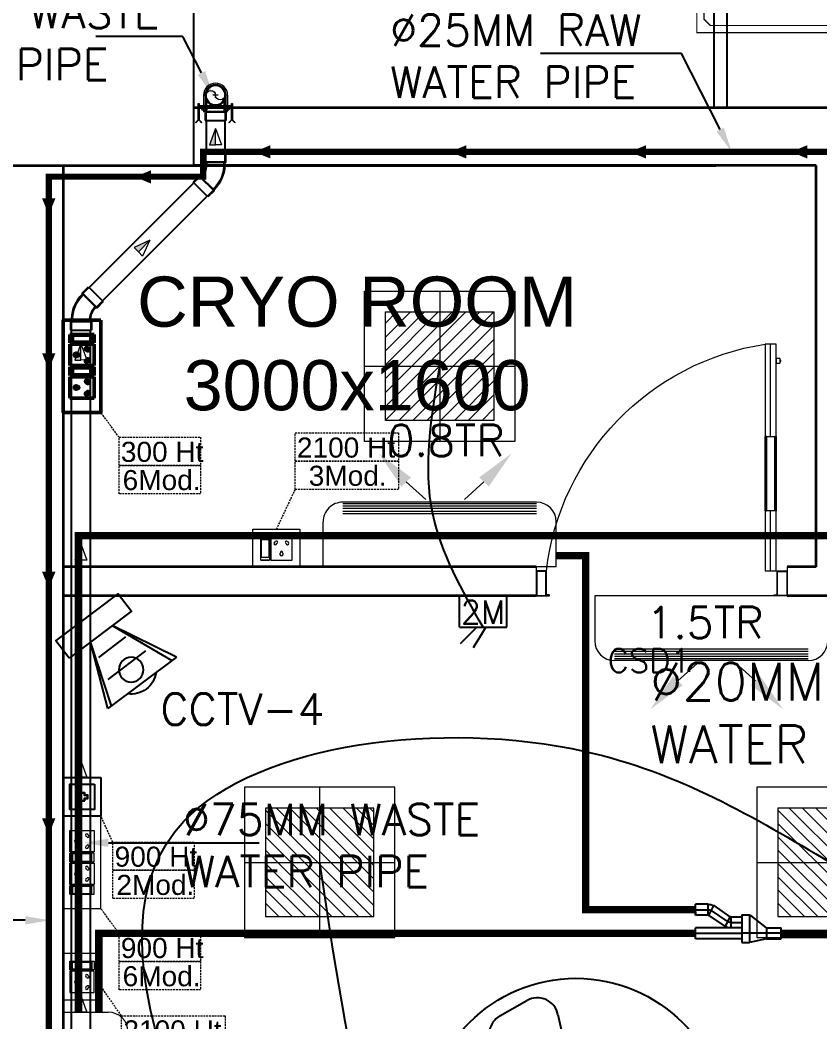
# Model space of a CAD drawing. Extents: x 3550807 to 4078732, y -628171 to -515859.
# Drawn here: x 3658962 to 3662150, y -594621 to -590626 of the extents above; entities that cross this region are included whole.
import ezdxf
from ezdxf import colors
from ezdxf.entities.mleader import LeaderData, LeaderLine
from ezdxf.math import Vec2, Vec3

# ---------------------------------------------------------------- set-up
doc = ezdxf.new("R2010")
doc.units = 0
doc.header["$LTSCALE"] = 6
doc.header["$MEASUREMENT"] = 0
for name, pattern in [('1', [0]), ('CENTER2', [1.125, 0.75, -0.125, 0.125, -0.125]), ('CONTINU', [0]), ('DASHED2', [0.375, 0.25, -0.125])]:
    doc.linetypes.add(name, pattern=pattern)
doc.layers.get('0').update_dxf_attribs({"linetype": 'CONTINUOUS'})
for name, color, linetype, lineweight in [('1200 Door', 144, 'CONTINUOUS', 5), ('1Y-JOINT', 1, 'CONTINUOUS', 25), ('ELE-2NOS OF 6-16 RAW POWER SOCKET', 1, 'CONTINUOUS', 20), ('ELE-36W EMERGENCY  LED LIGHT', 7, 'CONTINUOUS', 18), ('ELE-36W LED LIGHT', 210, 'CONTINUOUS', 18), ('ELE. 2N0S OF 6-16 UPS SOCKETS', 191, 'CONTINUOUS', 15), ('HTL-AC UNIT', 5, 'CONTINUOUS', 25), ('M-VRF- CKT', 5, 'CONTINUOUS', 30), ('MEP_HVAC_VRF_COPPER_PIPE', 6, 'CONTINUOUS', 9), ('PHE-SP', 1, 'CONTINUOUS', 0), ('PL-CLAMP', 211, 'CONTINUOUS', 13), ('PL-SOFT  WATER SUPPLY PIPE', 162, 'CONTINUOUS', 9), ('PL-WATER PIPING', 1, 'CONTINUOUS', 9), ('Single Leaf Door', 4, 'CONTINUOUS', 18), ('vrf', 6, 'CONTINUOUS', 30), ('WALL', 10, 'CONTINUOUS', 35)]:
    doc.layers.add(name, color=color, linetype=linetype, lineweight=lineweight)
for name, color, linetype in [('AC CKT-8', 110, 'CONTINUOUS'), ('COL', 5, 'CONTINUOUS'), ('DIM', 7, 'CONTINUOUS'), ('ELE 36W EMERGENCY LIGHT', 5, 'CONTINUOUS'), ('ELE 36W LED LIGHT', 6, 'CONTINUOUS'), ('ELE-1200MM CEILINGFAN', 6, 'CONTINUOUS'), ('ELE-2M UPS P.SB', 3, 'CONTINUOUS'), ('ELE.LAN POINT', 3, 'CONTINUOUS'), ('FA-FIRE TEXT', 7, 'CONTINUOUS'), ('HTL-COPPER PIPE', 6, 'CONTINUOUS'), ('HVAC_HI-WALL_1.5TR', 5, 'CONTINUOUS'), ('LV.CC CEMARA', 66, 'CONTINUOUS'), ('M HVAC HIGH WALL UNIT', 3, 'CONTINUOUS'), ('MEP_HVAC_DRAIN_PIPE', 7, 'CONTINUOUS'), ('MEP_HVAC_TEXT', 7, 'CONTINUOUS'), ('phe-text', 1, 'CONTINUOUS'), ('PL- WASTE PIPE', 6, 'CONTINUOUS'), ('PL-RA WATER SUPPLY PIPE', 100, 'CONTINUOUS'), ('PL-SOIL PIPE', 1, 'CONTINUOUS'), ('TEXT', 5, 'CONTINUOUS')]:
    doc.layers.add(name, color=color, linetype=linetype)
doc.layers.add('CFT_LOOPING', color=7, linetype='1', lineweight=0, true_color=0xd6d600)
doc.layers.add('ELE-6A AC SOCKET', color=7, linetype='CONTINUOUS', true_color=0x00ceb6)
doc.layers.add('ELE-LIGHTING WIRING', color=7, linetype='CONTINUOUS', true_color=0x63d7b6)
doc.styles.add('ARIAL', font='arial.ttf')
doc.styles.add('ROMANS', font='romans.shx')
doc.styles.get("Standard").update_dxf_attribs({"font": 'SIMPLEX'})
doc.styles.add('VERDANA', font='verdana.ttf')
doc.dimstyles.new('AC DIM', dxfattribs={"dimtxt": 200, "dimasz": 200, "dimexe": 0.18, "dimexo": 50, "dimgap": 50, "dimtad": 1, "dimdec": 0, "dimzin": 12, "dimdsep": 46, "dimtxsty": 'ROMANS', "dimcen": 0, "dimclrt": 7, "dimadec": 0, "dimazin": 0, "dimtfac": 1, "dimtdec": 0, "dimtix": 1, "dimtofl": 0, "dimtmove": 0, "dimatfit": 3, "dimfxl": 0, "dimtolj": 1, "dimtzin": 12, "dimarcsym": 0})

# ---------------------------------------------------------------- blocks, each defined once
blk = doc.blocks.new('1000x2100x100 SD')
at = {"layer": 'Single Leaf Door'}
for points in [[(44.2, 338.9), (49.1, 338.9), (49.1, 635.4), (44.2, 635.4)], [(87.8, 635.4), (82.8, 635.4), (82.8, 338.9), (87.8, 338.9)]]:
    blk.add_hatch(color=6, dxfattribs=at).paths.add_polyline_path(points)
at = {"layer": 'Single Leaf Door', "color": 8}
for p, q in [((44.2, 100), (44.2, 1004.2)), ((44.2, 1004.2), (87.8, 1004.2)), ((66, 635.4), (66, 1004.2)), ((87.8, 1004.2), (87.8, 100)), ((29.8, 946.7), (29.8, 928.8)), ((44.2, 948.7), (31.7, 948.7)), ((31.7, 926.8), (44.2, 926.8)), ((44.2, 948.7), (44.2, 926.8)), ((66, 100), (66, 338.9)), ((0, 100), (0, 0)), ((40.2, 100), (0, 100)), ((2, 98), (2, 2)), ((38.2, 98), (2, 98)), ((38.2, 3), (38.2, 98)), ((40.2, 5), (40.2, 100)), ((87.8, 100), (44.2, 100)), ((959.8, 5), (959.8, 100)), ((959.8, 100), (1000, 100)), ((961.8, 3), (961.8, 98)), ((961.8, 98), (998, 98)), ((998, 98), (998, 2)), ((1000, 100), (1000, 0)), ((0, 0), (40.2, 0)), ((2, 2), (40.2, 2)), ((50.1, 3), (38.2, 3)), ((52.1, 5), (40.2, 5)), ((40.2, 2), (50.1, 2)), ((40.2, 0), (52.1, 0)), ((50.1, 2), (50.1, 3)), ((52.1, 0), (52.1, 5)), ((947.9, 5), (959.8, 5)), ((947.9, 0), (947.9, 5)), ((959.8, 0), (947.9, 0)), ((949.9, 3), (961.8, 3)), ((949.9, 2), (949.9, 3)), ((959.8, 2), (949.9, 2)), ((998, 2), (959.8, 2)), ((1000, 0), (959.8, 0))]:
    blk.add_line(p, q, dxfattribs=at)
at = {"layer": 'Single Leaf Door', "color": 6}
for p, q in [((87.8, 635.4), (44.2, 635.4)), ((44.2, 635.4), (44.2, 338.9)), ((49.1, 338.9), (49.1, 635.4)), ((82.8, 338.9), (82.8, 635.4)), ((87.8, 338.9), (87.8, 635.4)), ((44.2, 338.9), (87.8, 338.9))]:
    blk.add_line(p, q, dxfattribs=at)
at = {"layer": 'Single Leaf Door', "color": 6, "ltscale": 100}
blk.add_line((82.8, 635.4), (82.8, 338.9), dxfattribs=at)
at = {"layer": 'Single Leaf Door', "color": 6}
for points in [[(44.2, 635.4), (44.2, 338.9), (49.1, 338.9), (49.1, 635.4), (44.2, 635.4)], [(87.8, 635.4), (87.8, 338.9), (82.8, 338.9), (82.8, 635.4), (87.8, 635.4)]]:
    blk.add_lwpolyline(points, dxfattribs=at)
at = {"layer": 'Single Leaf Door', "ltscale": 5000}
blk.add_lwpolyline([(44.2, 635.4), (44.2, 338.9), (49.1, 338.9), (49.1, 635.4), (44.2, 635.4)], dxfattribs=at)
at = {"layer": 'Single Leaf Door', "color": 8}
for centre, radius, start, end in [((-69.3, -19.8), 1036, 6.6418, 81.2791), ((29.8, 937.7), 3.72, 90, 270), ((31.7, 946.7), 1.98, 90, 180), ((31.7, 928.8), 1.98, 180, 270)]:
    blk.add_arc(centre, radius, start, end, dxfattribs=at)
blk = doc.blocks.new('A$C07FB25EA')
at = {"layer": 'ELE-1200MM CEILINGFAN', "color": 3}
for p, q in [((6.53, 13.37), (9.47, 11.64)), ((0.26, 2.64), (3.17, 12.07)), ((9.84, 7.94), (2.36, 1.21)), ((-11.8, 4.55), (-2.22, 1.44)), ((-14.84, -1.03), (-14.81, 2.38)), ((-2.41, -1.1), (-12.04, -3.29)), ((2.16, -1.54), (8.87, -8.78)), ((1.96, -12.49), (-0.13, -2.65)), ((8.31, -12.34), (5.35, -14.02))]:
    blk.add_line(p, q, dxfattribs=at)
at = {"layer": 'ELE-1200MM CEILINGFAN', "color": 5, "ltscale": 10}
blk.add_circle((0, 0), 16.45, dxfattribs=at)
at = {"layer": 'ELE-1200MM CEILINGFAN', "color": 3}
for radius in [2.65, 1.58]:
    blk.add_circle((0, 0), radius, dxfattribs=at)
for centre, start, end in [((5.36, 11.38), 59.5281, 162.5229), ((8.3, 9.66), 311.9493, 59.5281), ((-12.51, 2.36), 71.9493, 179.5281), ((-12.54, -1.05), 179.5281, 282.5229), ((7.18, -10.34), 299.5281, 42.5229), ((4.21, -12.02), 191.9493, 299.5281)]:
    blk.add_arc(centre, 2.3, start, end, dxfattribs=at)
blk = doc.blocks.new('light300x600')
at = {"layer": 'ELE-36W LED LIGHT', "lineweight": 0}
for p, q in [((918214.7, -78407.4), (918214.7, -79007.4)), ((918814.7, -78407.4), (918214.7, -78407.4)), ((918514.7, -78407.4), (918514.7, -79007.4)), ((918814.7, -79007.4), (918814.7, -78407.4)), ((918298.3, -78491.3), (918298.6, -78491)), ((918298.3, -78544.3), (918351.6, -78491)), ((918298.3, -78597.3), (918404.7, -78491)), ((918298.3, -78650.4), (918457.7, -78491)), ((918298.3, -78703.4), (918510.7, -78491)), ((918298.3, -78756.4), (918563.8, -78491)), ((918298.3, -78809.5), (918616.8, -78491)), ((918298.3, -78862.5), (918669.8, -78491)), ((918298.3, -78915.5), (918722.9, -78491)), ((918298.3, -78491), (918298.3, -78923.7)), ((918731.1, -78491), (918298.3, -78491)), ((918731.1, -78923.7), (918731.1, -78491)), ((918343.2, -78923.7), (918731.1, -78535.8)), ((918396.2, -78923.7), (918731.1, -78588.8)), ((918449.2, -78923.7), (918731.1, -78641.9)), ((918214.7, -78707.4), (918814.7, -78707.4)), ((918502.3, -78923.7), (918731.1, -78694.9)), ((918555.3, -78923.7), (918731.1, -78747.9)), ((918608.3, -78923.7), (918731.1, -78801)), ((918661.3, -78923.7), (918731.1, -78854)), ((918714.4, -78923.7), (918731.1, -78907)), ((918298.3, -78923.7), (918731.1, -78923.7)), ((918214.7, -79007.4), (918814.7, -79007.4))]:
    blk.add_line(p, q, dxfattribs=at)
blk = doc.blocks.new('ELE.EMERGENCY 40W LED LIGHT')
at = {"layer": 'ELE-36W EMERGENCY  LED LIGHT'}
h = blk.add_hatch(dxfattribs=at)
h.set_pattern_fill('ANSI31', color=5, scale=300, style=0)
h.paths.add_polyline_path([(-207.7, -207.7), (-207.7, 207.7), (207.7, 207.7), (207.7, -207.7)])
for p, q in [((0, 288), (0, -288)), ((-288, 0), (288, 0))]:
    blk.add_line(p, q, dxfattribs=at)
for points in [[(-288, -288), (-288, 288), (288, 288), (288, -288)], [(-207.7, -207.7), (-207.7, 207.7), (207.7, 207.7), (207.7, -207.7)]]:
    blk.add_lwpolyline(points, close=True, dxfattribs=at)
blk = doc.blocks.new('2M UPS SB')
at = {"layer": 'ELE-2M UPS P.SB', "color": 3}
for p, q in [((-133.8, 160), (-69.3, 265.2)), ((-88.2, 160), (-3.4, 244.9)), ((-240, 160), (-240, 0)), ((0, 160), (-240, 160)), ((0, 160), (0, 0))]:
    blk.add_line(p, q, dxfattribs=at)
blk.add_text('2M', height=120, rotation=180, dxfattribs=at).set_placement((-6, 143))
blk = doc.blocks.new('RTUH 6U')
at = {"layer": 'ELE-2NOS OF 6-16 RAW POWER SOCKET', "color": 30, "ltscale": 300}
for p, q in [((-311.5, -26.5), (-226.5, -26.5)), ((-311.5, -123.5), (-311.5, -26.5)), ((-226.5, -26.5), (-226.5, -123.5)), ((-187.1, -26.5), (-220.9, -26.5)), ((-220.9, -26.5), (-220.9, -123.5)), ((-189.9, -37), (-218, -37)), ((-218, -37), (-218, -113)), ((-189.9, -113), (-189.9, -37)), ((-187.1, -123.5), (-187.1, -26.5)), ((-187.1, -123.5), (-187.1, -26.5)), ((-181.4, -123.5), (-181.4, -26.5)), ((-181.4, -26.5), (-96.4, -26.5)), ((-96.4, -26.5), (-96.4, -123.5)), ((-57, -26.5), (-90.8, -26.5)), ((-90.8, -26.5), (-90.8, -123.5)), ((-59.8, -37), (-88, -37)), ((-88, -37), (-88, -113)), ((-59.8, -113), (-59.8, -37)), ((-57, -123.5), (-57, -26.5)), ((-57, -123.5), (-57, -26.5)), ((-189.9, -40.4), (-218, -40.4)), ((-59.8, -40.4), (-88, -40.4)), ((-218, -113), (-189.9, -113)), ((-88, -113), (-59.8, -113)), ((-226.5, -123.5), (-311.5, -123.5)), ((-187.1, -123.5), (-220.9, -123.5)), ((-220.9, -123.5), (-187.1, -123.5)), ((-96.4, -123.5), (-181.4, -123.5)), ((-57, -123.5), (-90.8, -123.5)), ((-90.8, -123.5), (-57, -123.5))]:
    blk.add_line(p, q, dxfattribs=at)
blk.add_lwpolyline([(0, 0), (-368.5, 0), (-368.5, -150), (0, -150)], close=True, dxfattribs=at)
for centre, radius, start, end in [((-293.2, -56.1), 5.7, 87.49, 354.7311), ((-288.7, -52.1), 4.6, 284.9049, 157.3162), ((-249.3, -52.1), 4.6, 22.6838, 255.0951), ((-244.8, -56.1), 5.7, 185.2689, 92.51), ((-163.1, -56.1), 5.7, 87.49, 354.7311), ((-158.6, -52.1), 4.6, 284.9049, 157.3162), ((-119.2, -52.1), 4.6, 22.6838, 255.0951), ((-114.7, -56.1), 5.7, 185.2689, 92.51), ((-269, -99), 6.62, 127.1584, 52.8416), ((-269, -92.3), 4.22, 341.4031, 198.5969), ((-138.9, -99), 6.62, 127.1584, 52.8416), ((-138.9, -92.3), 4.22, 341.4031, 198.5969)]:
    blk.add_arc(centre, radius, start, end, dxfattribs=at)
blk = doc.blocks.new('54Y')
at = {"layer": 'ELE. 2N0S OF 6-16 UPS SOCKETS', "color": 140, "lineweight": 50}
for p, q in [((26.5, 311.5), (26.5, 277.7)), ((26.5, 277.7), (26.5, 311.5)), ((26.5, 311.5), (123.5, 311.5)), ((26.5, 311.5), (123.5, 311.5)), ((37, 280.5), (37, 308.7)), ((37, 308.7), (113, 308.7)), ((113, 280.5), (37, 280.5)), ((109.6, 308.7), (109.6, 280.5)), ((113, 308.7), (113, 280.5)), ((123.5, 311.5), (123.5, 277.7)), ((123.5, 277.7), (26.5, 277.7)), ((123.5, 272.1), (26.5, 272.1)), ((26.5, 272.1), (26.5, 187.1)), ((123.5, 187.1), (123.5, 272.1)), ((26.5, 187.1), (123.5, 187.1)), ((26.5, 181.4), (26.5, 147.6)), ((26.5, 147.6), (26.5, 181.4)), ((26.5, 181.4), (123.5, 181.4)), ((26.5, 181.4), (123.5, 181.4)), ((37, 150.4), (37, 178.6)), ((37, 178.6), (113, 178.6)), ((109.6, 178.6), (109.6, 150.4)), ((113, 178.6), (113, 150.4)), ((123.5, 181.4), (123.5, 147.6)), ((123.5, 147.6), (26.5, 147.6)), ((26.5, 142), (26.5, 57)), ((123.5, 142), (26.5, 142)), ((113, 150.4), (37, 150.4)), ((123.5, 57), (123.5, 142)), ((26.5, 57), (123.5, 57))]:
    blk.add_line(p, q, dxfattribs=at)
blk.add_lwpolyline([(150, 368.5), (150, 0), (0, 0), (0, 368.5)], close=True, dxfattribs=at)
for centre, radius, start, end in [((93.9, 253.8), 5.7, 357.49, 264.7311), ((97.9, 249.3), 4.6, 194.9049, 67.3162), ((51, 229.6), 6.62, 37.1584, 322.8416), ((57.7, 229.6), 4.22, 251.4031, 108.5969), ((93.9, 205.3), 5.7, 95.2689, 2.51), ((97.9, 209.8), 4.6, 292.6838, 165.0951), ((93.9, 123.7), 5.7, 357.49, 264.7311), ((97.9, 119.2), 4.6, 194.9049, 67.3162), ((51, 99.5), 6.62, 37.1584, 322.8416), ((57.7, 99.5), 4.22, 251.4031, 108.5969), ((93.9, 75.2), 5.7, 95.2689, 2.51), ((97.9, 79.7), 4.6, 292.6838, 165.0951)]:
    blk.add_arc(centre, radius, start, end, dxfattribs=at)
blk = doc.blocks.new('EQ2WE')
at = {"layer": 'ELE-6A AC SOCKET', "lineweight": 0}
for p, q in [((-98.7, 169.5), (-215.4, 169.5)), ((-215.4, 169.5), (-215.4, 36.3)), ((-98.7, 36.3), (-98.7, 169.5)), ((-91, 36.3), (-91, 169.5)), ((-91, 169.5), (-44.6, 169.5)), ((-44.6, 169.5), (-91, 169.5)), ((-44.6, 169.5), (-44.6, 36.3)), ((-44.6, 169.5), (-44.6, 36.3)), ((-87.1, 50.8), (-87.1, 155)), ((-87.1, 155), (-48.5, 155)), ((-48.5, 155), (-48.5, 50.8)), ((-48.5, 55.5), (-87.1, 55.5)), ((-215.4, 36.3), (-98.7, 36.3)), ((-44.6, 36.3), (-91, 36.3)), ((-48.5, 50.8), (-87.1, 50.8))]:
    blk.add_line(p, q, dxfattribs=at)
blk.add_lwpolyline([(0, 0), (-257.3, 0), (-257.3, 205.9), (0, 205.9)], close=True, dxfattribs=at)
for centre, radius, start, end in [((-157.1, 135.8), 9.08, 307.1584, 232.8416), ((-157.1, 126.7), 5.79, 161.4031, 18.5969), ((-190.3, 76.9), 7.83, 5.2689, 272.51), ((-184.2, 71.6), 6.31, 202.6838, 75.0951), ((-130, 71.6), 6.31, 104.9049, 337.3162), ((-123.8, 76.9), 7.83, 267.49, 174.7311)]:
    blk.add_arc(centre, radius, start, end, dxfattribs=at)
blk = doc.blocks.new('CC CEMARA')
at = {"layer": 'LV.CC CEMARA', "linetype": 'ByBlock'}
for p, q in [((239.6, -66.6), (64.7, -12.2)), ((232.1, -75.7), (64.7, -12.2)), ((46.7, -104.5), (105.3, -34.9)), ((94.5, -242.4), (18.6, -67.1)), ((18.6, -67.1), (104.2, -230.6)), ((81.3, -159.1), (162.8, -62.4)), ((94.5, -242.4), (239.6, -66.6))]:
    blk.add_line(p, q, dxfattribs=at)
blk.add_lwpolyline([(110.8, 42.8), (66.4, 79.7), (-66.4, -79.7), (-22, -116.7)], close=True, dxfattribs=at)
blk.add_circle((133.5, -123.5), 32.9, dxfattribs=at)
blk.add_arc((131.6, -123.6), 66.7, 275.3702, 5.5412, dxfattribs=at)
blk = doc.blocks.new('Voice')
at = {"layer": 'ELE.LAN POINT', "color": 6}
for points in [[(0, -31.8), (127.9, -31.8), (127.9, 92), (0, 92)], [(21.9, -10), (106, -10), (106, 70.1), (21.9, 70.1)], [(77.3, 21.4), (69.7, 21.4), (69.7, 11.7), (58.1, 11.7), (58.1, 21.4), (50.6, 21.4), (50.6, 38.7), (77.3, 38.7)], [(75.9, 22.8), (68.4, 22.8), (68.4, 13), (59.5, 13), (59.5, 22.8), (52, 22.8), (52, 37.4), (75.9, 37.4)]]:
    blk.add_lwpolyline(points, close=True, dxfattribs=at)
blk = doc.blocks.new('clamp')
at = {"layer": 'PL-CLAMP'}
for p, q in [((156.2, 205.8), (161.2, 205.8)), ((163.2, 185.7), (163.2, 203.8)), ((105.4, 198.4), (168.6, 198.4)), ((105.4, 191.1), (168.6, 191.1)), ((156.2, 183.7), (161.2, 183.7)), ((170.6, 196.4), (170.6, 193.1)), ((105.4, 109.4), (168.6, 109.4)), ((105.4, 102), (168.6, 102)), ((156.2, 116.8), (161.2, 116.8)), ((156.2, 94.7), (161.2, 94.7)), ((163.2, 96.7), (163.2, 114.8)), ((170.6, 107.4), (170.6, 104))]:
    blk.add_line(p, q, dxfattribs=at)
for points in [[(138.4, 216.5, -0.414214), (139.4, 217.5), (203.1, 217.5), (214, 228.4), (215.4, 227), (203.9, 215.5), (215.3, 204), (213.9, 202.6), (203, 213.5), (139.4, 213.5, -0.414214), (138.4, 214.5), (138.4, 216.5)], [(138.4, 84.3, -0.414214), (139.4, 85.3), (203.1, 85.3), (214, 96.3), (215.4, 94.9), (203.9, 83.3), (215.3, 71.9), (213.9, 70.5), (203, 81.3), (139.4, 81.3, -0.414214), (138.4, 82.3), (138.4, 84.3)]]:
    blk.add_lwpolyline(points, format="xyb", dxfattribs=at)
for points in [[(146.2, 81.3), (146.2, 217.5)], [(156.2, 81.3), (156.2, 217.5)]]:
    blk.add_lwpolyline(points, dxfattribs=at)
for centre, radius, start, end in [((161.2, 203.8), 2, 0, 90), ((105.4, 150.2), 48.2, 90, 270), ((161.2, 185.7), 2, 270, 0), ((168.6, 196.4), 2, 0, 90), ((168.6, 193.1), 2, 270, 0), ((161.2, 114.8), 2, 0, 90), ((161.2, 96.7), 2, 270, 0), ((168.6, 107.4), 2, 0, 90), ((168.6, 104), 2, 270, 0)]:
    blk.add_arc(centre, radius, start, end, dxfattribs=at)
blk = doc.blocks.new('RISER UP 100')
at = {"color": 0, "linetype": 'Continuous'}
for p, q in [((-98.5, 60), (-148.5, 60)), ((-148.5, -60), (-148.5, 60)), ((-98.5, 60), (-93.5, 55)), ((-93.5, 55), (-24, 55)), ((-98.5, -60), (-93.5, -55)), ((-93.5, -55), (-24, -55)), ((-98.5, -60), (-148.5, -60))]:
    blk.add_line(p, q, dxfattribs=at)
at = {"color": 8, "linetype": 'Continuous', "lineweight": 0, "ltscale": 0.005}
for p, q in [((-98.5, 55), (-148.5, 55)), ((-98.5, -55), (-98.5, 55)), ((-98.5, 55), (-93.5, 50)), ((-93.5, -50), (-93.5, 50)), ((-93.5, 50), (-33.2, 50)), ((-98.5, -55), (-148.5, -55)), ((-98.5, -55), (-93.5, -50)), ((-93.5, -50), (-33.2, -50))]:
    blk.add_line(p, q, dxfattribs=at)
at = {"color": 8, "linetype": 'CENTER2', "lineweight": 0}
for p, q in [((-15, 0), (15, 0)), ((0, 15), (0, -15))]:
    blk.add_line(p, q, dxfattribs=at)
at = {"color": 0, "linetype": 'Continuous'}
blk.add_circle((0, 0), 60, dxfattribs=at)
at = {"color": 8, "linetype": 'Continuous', "lineweight": 0, "ltscale": 0.005}
blk.add_circle((0, 0), 55, dxfattribs=at)
at = {"color": 8, "linetype": 'Continuous', "lineweight": 0}
for centre, start, end in [((0, 27.5), 90, 270), ((0, -27.5), 270, 90)]:
    blk.add_arc(centre, 27.5, start, end, dxfattribs=at)
blk = doc.blocks.new('100 ELBOW')
at = {"color": 0, "linetype": 'Continuous'}
for p, q in [((72.2, 60.9), (66.6, 55.2)), ((72.2, 60.9), (123.7, 60.9)), ((123.7, 60.9), (123.7, -60.9)), ((-77.3, 0.5), (-85.9, -8)), ((-94.1, -8), (-130.6, -44.4)), ((-130.6, -44.4), (-44.4, -130.6)), ((-94.1, -8), (-85.9, -8)), ((72.2, -60.9), (66.4, -55.1)), ((-8, -94.1), (-44.4, -130.6)), ((-0.4, -78.2), (-8, -85.8)), ((-8, -94.1), (-8, -85.8)), ((72.2, -60.9), (123.7, -60.9))]:
    blk.add_line(p, q, dxfattribs=at)
at = {"color": 8, "linetype": 'Continuous', "lineweight": 0, "ltscale": 0.005}
for p, q in [((68.7, -49.1), (68.7, 49.1)), ((74.6, 55), (68.9, 49.3)), ((74.6, -55), (74.6, 55)), ((74.6, 55), (123.7, 55)), ((-91.7, -13.9), (-126.4, -48.6)), ((-91.7, -13.9), (-13.9, -91.7)), ((-91.7, -13.9), (-83.3, -13.9)), ((-83.4, -13.9), (-13.9, -83.3)), ((74.6, -55), (68.9, -49.3)), ((74.6, -55), (123.7, -55)), ((-13.9, -91.7), (-48.6, -126.4)), ((-4.5, -73.9), (-13.9, -83.3)), ((-13.9, -91.7), (-13.9, -83.3))]:
    blk.add_line(p, q, dxfattribs=at)
at = {"color": 8, "linetype": 'Continuous', "ltscale": 0.005}
blk.add_line((-72.3, -2.8), (-73.3, -3.7), dxfattribs=at)
at = {"color": 8, "linetype": 'Continuous', "lineweight": 0, "ltscale": 0.005}
for centre, radius, start, end in [((61.5, -148.1), 197.5, 87.86176, 137.18), ((60.9, -147.1), 98.2, 85.3383, 131.76601)]:
    blk.add_arc(centre, radius, start, end, dxfattribs=at)
at = {"color": 0, "linetype": 'Continuous'}
for centre, radius, start, end in [((61.6, -148.2), 203.5, 88.5977, 133.05078), ((60.9, -147.1), 92.3, 86.66432, 131.66432)]:
    blk.add_arc(centre, radius, start, end, dxfattribs=at)
blk = doc.blocks.new('A$C0B1B3CFA')
at = {"layer": 'PHE-SP'}
h = blk.add_hatch(color=7, dxfattribs=at)
h.dxf.hatch_style = 1
h.paths.add_polyline_path([(-0.0495, 0.0226), (-0.0495, 0), (0.0124, 0)])
at = {"layer": 'PHE-SP', "color": 7}
for points in [[(-0.0495, 0), (0.0124, 0), (-0.0495, 0.0226), (-0.0495, 0)], [(-0.0495, 0), (0.0124, 0), (-0.0495, -0.0226), (-0.0495, 0)]]:
    blk.add_lwpolyline(points, dxfattribs=at)
blk = doc.blocks.new('Z$W@#3BD47561')
at = {"layer": 'PHE-SP', "xscale": 49.00933755098914, "yscale": 49.00933755098914, "zscale": 49.00933755098914, "rotation": 270}
blk.add_blockref('A$C0B1B3CFA', (0, 0), dxfattribs=at)
blk = doc.blocks.new('Z$W@#4AA511D8')
at = {"layer": 'phe-text', "linetype": 'ByBlock', "lineweight": -2, "ltscale": 0.5, "xscale": 0.0244727334018079, "yscale": 0.0244727334018079, "zscale": 0.0244727334018079, "rotation": 270}
blk.add_blockref('Z$W@#3BD47561', (0.0148, 0), dxfattribs=at)
blk = doc.blocks.new('HI WALL SPLIT AC UNIT 1.5TR')
at = {"layer": 'HVAC_HI-WALL_1.5TR', "color": 7, "lineweight": 5}
for p, q in [((1295285.1, -129882.4), (1295362.7, -129951.6)), ((1295595, -129882.4), (1295517.4, -129951.6))]:
    blk.add_line(p, q, dxfattribs=at)
at = {"layer": 'HVAC_HI-WALL_1.5TR', "color": 5, "lineweight": 5}
for p, q in [((1295076, -129962.8), (1295847.5, -129962.8)), ((1294997.2, -130220.8), (1294997.2, -130041.6)), ((1295926.2, -130220.8), (1295926.2, -130041.6)), ((1294997.2, -130220.8), (1295926.2, -130220.8))]:
    blk.add_line(p, q, dxfattribs=at)
at = {"layer": 'HVAC_HI-WALL_1.5TR', "color": 8, "lineweight": 5}
for p, q in [((1295076, -129969.7), (1295847.5, -129969.7)), ((1295076, -129979), (1295847.5, -129979)), ((1295076, -129988.2), (1295847.5, -129988.2)), ((1295076, -129999.8), (1295847.5, -129999.8)), ((1295076, -130009), (1295847.5, -130009))]:
    blk.add_line(p, q, dxfattribs=at)
at = {"layer": 'HVAC_HI-WALL_1.5TR', "color": 5, "lineweight": 5}
for centre, start, end in [((1295076, -130041.6), 90, 180), ((1295847.5, -130041.6), 0, 90)]:
    blk.add_arc(centre, 78.8, start, end, dxfattribs=at)
at = {"layer": 'HVAC_HI-WALL_1.5TR', "color": 7, "lineweight": 5}
for points in [[(1295304, -129864.2), (1295266.2, -129900.6), (1295175.9, -129769)], [(1295576.1, -129864.2), (1295613.9, -129900.6), (1295704.2, -129769)]]:
    blk.add_solid(points, dxfattribs=at)
blk = doc.blocks.new('HI WALL SPLIT AC UNIT')
at = {"layer": 'M HVAC HIGH WALL UNIT', "lineweight": 5}
for p, q in [((955021.3, -147903.8), (955950.3, -147903.8)), ((955021.3, -147903.8), (955021.3, -148083)), ((955950.3, -147903.8), (955950.3, -148083)), ((955100.1, -148161.8), (955871.6, -148161.8))]:
    blk.add_line(p, q, dxfattribs=at)
at = {"layer": 'M HVAC HIGH WALL UNIT', "color": 8, "lineweight": 5}
for p, q in [((955100.1, -148115.6), (955871.6, -148115.6)), ((955100.1, -148124.8), (955871.6, -148124.8)), ((955100.1, -148136.4), (955871.6, -148136.4)), ((955100.1, -148145.6), (955871.6, -148145.6)), ((955100.1, -148154.9), (955871.6, -148154.9))]:
    blk.add_line(p, q, dxfattribs=at)
at = {"layer": 'M HVAC HIGH WALL UNIT', "color": 7, "lineweight": 5}
for p, q in [((955309.2, -148242.2), (955386.8, -148173)), ((955619.1, -148242.2), (955541.5, -148173))]:
    blk.add_line(p, q, dxfattribs=at)
at = {"layer": 'M HVAC HIGH WALL UNIT', "lineweight": 5}
for centre, start, end in [((955100.1, -148083), 180, 270), ((955871.6, -148083), 270, 0)]:
    blk.add_arc(centre, 78.8, start, end, dxfattribs=at)
at = {"layer": 'M HVAC HIGH WALL UNIT', "color": 7, "lineweight": 5}
for points in [[(955328.1, -148260.4), (955290.3, -148224), (955199.9, -148355.6)], [(955600.2, -148260.4), (955638, -148224), (955728.3, -148355.6)]]:
    blk.add_solid(points, dxfattribs=at)
blk = doc.blocks.new('Y-JOINT')
at = {"layer": '1Y-JOINT', "extrusion": (7.0061e-12, -6.61628e-05, 1)}
for p, q in [((416463.1, -2646.1, 0), (416247.1, -2646.1, 0)), ((416247.1, -2646.1, 0), (416247.1, -2696.7, 0)), ((416463.1, -2757.4, 0), (416463.1, -2628.5, 0)), ((416463.1, -2628.5, 0), (416499.1, -2628.5, 0)), ((416499.1, -2757.4, 0), (416499.1, -2628.5, 0)), ((416579.1, -2646.1, 0), (416499.1, -2628.5, 0)), ((416247.1, -2671.4, 0), (416463.1, -2671.4, 0)), ((416463.1, -2696.7, 0), (416247.1, -2696.7, 0)), ((416310.3, -2755.2, 0), (416385.8, -2702.8, 0)), ((416408, -2748.2, 0), (416385.8, -2702.8, 0)), ((416411.9, -2747.3, 0), (416411.9, -2696.7, 0)), ((416463.1, -2696.7, 0), (416411.9, -2696.7, 0)), ((416579.1, -2696.7, 0), (416506, -2754.1, 0)), ((416306.4, -2756.1, 0), (416247.1, -2756.1, 0)), ((416247.1, -2771.6, 0), (416247.1, -2756.1, 0)), ((416247.1, -2756.1, 0), (416247.1, -2806.7, 0)), ((416306.4, -2756.1, 0), (416306.4, -2806.7, 0)), ((416310.3, -2755.2, 0), (416332.5, -2800.7, 0)), ((416321.4, -2777.9, 0), (416398.7, -2724.6, 0)), ((416332.5, -2800.7, 0), (416408, -2748.2, 0)), ((416411.9, -2722, 0), (416463.1, -2722, 0)), ((416463.1, -2747.3, 0), (416411.9, -2747.3, 0)), ((416247.1, -2781.4, 0), (416306.4, -2781.4, 0)), ((416463.1, -2757.4, 0), (416499.1, -2757.4, 0)), ((416306.4, -2806.7, 0), (416247.1, -2806.7, 0))]:
    blk.add_line(p, q, dxfattribs=at)
at = {"layer": '1Y-JOINT', "extrusion": (6.9964e-12, -6.61628e-05, 1)}
for p, q in [((416579.1, -2646.1, 0), (416647.1, -2646.1, 0)), ((416647.1, -2646.1, 0), (416647.1, -2696.7, 0)), ((416647.1, -2671.4, 0), (416463.1, -2671.4, 0)), ((416579.1, -2696.7, 0), (416647.1, -2696.7, 0))]:
    blk.add_line(p, q, dxfattribs=at)
at = {"layer": '1Y-JOINT'}
blk.add_line((416579.1, -2696.7, 0), (416579.1, -2646.1, 0), dxfattribs=at)
at = {"layer": '1Y-JOINT', "extrusion": (7.0061e-12, -6.61628e-05, 1)}
for centre, radius, start, end in [((416411.9, -2756.2, 0.2), 59.5, 90, 116.0671), ((416306.4, -2747.3, 0.2), 8.85, 270, 296.0671), ((416411.9, -2756.2, 0.2), 34.2, 90, 116.0671), ((416411.9, -2756.2, 0.2), 8.85, 90, 116.0671), ((416499.1, -2748.6, 0.2), 8.85, 270, 321.3789), ((416306.4, -2747.3, 0.2), 34.2, 270, 296.0671), ((416306.4, -2747.3, 0.2), 59.5, 270, 296.0671)]:
    blk.add_arc(centre, radius, start, end, dxfattribs=at)
blk = doc.blocks.new('A$C4D743431')
at = {"layer": 'AC CKT-8', "xscale": 0.933787291884793, "yscale": 0.933787291884793, "zscale": 0.933787291884793, "rotation": 359.9999939263457}
blk.add_blockref('Y-JOINT', (-389059.7, 2494.6, 0), dxfattribs=at)
blk = doc.blocks.new('G$C4406566D')
at = {"layer": 'M-VRF- CKT', "xscale": 0.8031807735897878, "yscale": 0.8031807735897878, "zscale": 0.8031807735897878, "rotation": 180}
blk.add_blockref('A$C4D743431', (-224.2, -88.8, 0), dxfattribs=at)
blk.add_blockref('A$C4D743431', (-224.2, -88.8, 0), dxfattribs=at)
blk = doc.blocks.new('G$C186CAD5F')
at = {"layer": 'vrf', "color": 3, "xscale": 8.96419313933734, "yscale": 8.96419313933734, "zscale": 8.96419313933734, "rotation": 270.0000005682937}
blk.add_blockref('G$C4406566D', (796, -2010, 0), dxfattribs=at)
blk = doc.blocks.new('ODU')
at = {"layer": 'HTL-AC UNIT'}
for p, q in [((3484013.2, -610684.5, 0), (3483479.8, -610684.5, 0)), ((3484013.2, -610694.2, 0), (3483479.8, -610694.2, 0)), ((3483791.5, -610668.6, 0), (3483791.5, -610718.6, 0)), ((3484013.2, -610703.9, 0), (3483479.8, -610703.9, 0))]:
    blk.add_line(p, q, dxfattribs=at)
at = {"layer": 'HTL-AC UNIT', "const_width": 10, "elevation": 0}
blk.add_lwpolyline([(3483475.1, -610718.6), (3483475.1, -610718.6, -0.414214), (3483525.1, -610668.6), (3483967.9, -610668.6, -0.414214), (3484017.9, -610718.6), (3484017.9, -610718.6)], format="xyb", dxfattribs=at)
at = {"layer": 'HTL-AC UNIT', "elevation": 0}
for points in [[(3483383, -611364.6), (3483383, -610691.3), (3483433, -610691.3), (3483433, -611364.6), (3483383, -611364.6)], [(3484148.8, -611364.6), (3484148.8, -610691.3), (3484198.8, -610691.3), (3484198.8, -611364.6), (3484148.8, -611364.6)]]:
    blk.add_lwpolyline(points, dxfattribs=at)
at = {"layer": 'HTL-AC UNIT', "const_width": 5, "elevation": 0}
for points in [[(3483313.8, -610718.6), (3484268.8, -610718.6), (3484268.8, -611064.6), (3483313.8, -611064.6)], [(3483367.8, -610747.7), (3484214.8, -610747.7), (3484239.8, -610772.7), (3484239.8, -611010.6), (3484214.8, -611035.6), (3483367.8, -611035.6), (3483342.8, -611010.6), (3483342.8, -610772.7)]]:
    blk.add_lwpolyline(points, close=True, dxfattribs=at)
at = {"layer": 'HTL-AC UNIT', "elevation": 0}
blk.add_lwpolyline([(3483263.8, -610769.2), (3483313.8, -610769.2), (3483313.8, -610779.2), (3483263.8, -610779.2)], close=True, dxfattribs=at)
at = {"layer": 'HTL-AC UNIT'}
for centre, radius, start, end in [((3483666.2, -610864.4, 0), 196, 87.3624, 131.9453), ((3483789.1, -610736.6, 0), 96.6, 135.2739, 169.2801), ((3483793.9, -610736.6, 0), 96.6, 10.7199, 44.7261), ((3483907.8, -610718.6, 0), 50, 0, 90)]:
    blk.add_arc(centre, radius, start, end, dxfattribs=at)
for points in [[(3483551, -610465.7, 0), (3483551, -610635.2, 0)], [(3483634.7, -610465.7, 0), (3483634.7, -610635.2, 0)], [(3483716.2, -610465.7, 0), (3483716.2, -610635.2, 0)], [(3483791.5, -610465.7, 0), (3483791.5, -610635.2, 0)], [(3483866.7, -610465.7, 0), (3483866.7, -610635.2, 0)], [(3483942, -610465.7, 0), (3483942, -610635.2, 0)]]:
    blk.add_leader(points, dimstyle='AC DIM', override={"dimasz": 75, "dimtad": 0}, dxfattribs=at)

msp = doc.modelspace()

# ---------------------------------------------------------------- linework, layer by layer
at = {"layer": 'CFT_LOOPING', "color": 7, "linetype": 'DASHED2', "ltscale": 5}
for p, q in [((3659356.4, -592289.6), (3659284.5, -592190.6)), ((3660058, -592497.5), (3659983.3, -592656.3)), ((3659331.5, -593904.1), (3659284.5, -593800.8)), ((3659356.4, -594268.3), (3659284.5, -594169.3)), ((3659366.4, -594596.9), (3659284.5, -594479.5))]:
    msp.add_line(p, q, dxfattribs=at)
for points in [[(3660058, -592272.5), (3660470.6, -592272.5), (3660470.6, -592385), (3660058, -592385)], [(3659356.4, -592289.6), (3659681.2, -592289.6), (3659681.2, -592402.1), (3659356.4, -592402.1)], [(3659356.4, -592402.1), (3659681.2, -592402.1), (3659681.2, -592514.6), (3659356.4, -592514.6)], [(3660058, -592385), (3660470.6, -592385), (3660470.6, -592497.5), (3660058, -592497.5)], [(3659331.5, -593904.1), (3659656.3, -593904.1), (3659656.3, -594016.6), (3659331.5, -594016.6)], [(3659331.5, -594016.6), (3659656.3, -594016.6), (3659656.3, -594129.1), (3659331.5, -594129.1)], [(3659356.4, -594268.3), (3659681.2, -594268.3), (3659681.2, -594380.8), (3659356.4, -594380.8)], [(3659356.4, -594380.8), (3659681.2, -594380.8), (3659681.2, -594493.3), (3659356.4, -594493.3)], [(3659366.4, -594596.9), (3659779, -594596.9), (3659779, -594709.4), (3659366.4, -594709.4)]]:
    msp.add_lwpolyline(points, close=True, dxfattribs=at)
at = {"layer": 'COL', "color": 8}
msp.add_lwpolyline([(3658904.5, -591206.3), (3659654.5, -591206.3), (3659654.5, -590456.3), (3658904.5, -590456.3)], close=True, dxfattribs=at)
at = {"layer": 'ELE-LIGHTING WIRING', "color": 254, "linetype": 'ByBlock', "true_color": 0xdebad0}
msp.add_spline([(3660807.9, -593047.3), (3660607.2, -592594.9), (3660634.5, -592006.3)], degree=3, dxfattribs=at)
at = {"layer": 'ELE-LIGHTING WIRING', "linetype": 'ByBlock'}
for points in [[(3660156.2, -596109.5, 0), (3659615.4, -593820.9), (3661214.4, -593542.3), (3662190.5, -593985, 0)], [(3663126.3, -597467.2), (3660765.9, -596046.7), (3660156.2, -593985, 0)]]:
    msp.add_spline(points, degree=3, dxfattribs=at)
at = {"layer": 'MEP_HVAC_DRAIN_PIPE', "linetype": 'ByBlock', "const_width": 30}
msp.add_lwpolyline([(3659195.2, -594582.3), (3659195.2, -592682), (3662282.4, -592682)], dxfattribs=at)
at = {"layer": 'MEP_HVAC_VRF_COPPER_PIPE', "color": 6, "linetype": 'ByBlock', "const_width": 30, "elevation": 0}
for points in [[(3661653.6, -594173.7), (3661216.2, -594173.7), (3661216.2, -592761.9), (3661099, -592761.9)], [(3661653.6, -594267.8), (3659276.2, -594267.8), (3659276.2, -594582.3)], [(3666238.5, -594696.2), (3666238.5, -594267.8), (3661995.6, -594267.8)]]:
    msp.add_lwpolyline(points, dxfattribs=at)
at = {"layer": 'PL- WASTE PIPE', "linetype": 'ByBlock', "ltscale": 5}
for p, q in [((3659703.7, -591026.6), (3659703.7, -591157.8)), ((3659778.7, -591026.6), (3659778.7, -591157.8)), ((3659237.8, -591692.5), (3659655.1, -591275.3)), ((3659290.9, -591745.6), (3659708.1, -591328.3)), ((3659167.2, -596492.6), (3659167.2, -591863.1)), ((3659242.2, -596492.6), (3659242.2, -591863.1))]:
    msp.add_line(p, q, dxfattribs=at)
at = {"layer": 'PL-SOFT  WATER SUPPLY PIPE', "color": 3, "const_width": 25}
msp.add_lwpolyline([(3662199.8, -591151.4), (3659691.6, -591151.4), (3659691.6, -591250.3), (3659076.4, -591250.3), (3659076.4, -597151.6), (3659699.1, -597151.6), (3659699.1, -597221.2), (3660483.5, -597221.2)], dxfattribs=at)
at = {"layer": 'PL-WATER PIPING', "color": 61, "true_color": 0xd8e58c}
for points in [[(3659960.1, -591151.4, 53.3, 0, 0), (3659895.3, -591151.4, 0, 0, 0)], [(3660740.9, -591151.4, 53.3, 0, 0), (3660676.1, -591151.4, 0, 0, 0)], [(3661457, -591151.4, 53.3, 0, 0), (3661392.2, -591151.4, 0, 0, 0)], [(3662099.8, -591151.4, 53.3, 0, 0), (3662035, -591151.4, 0, 0, 0)], [(3659484.3, -591251.2, 53.3, 0, 0), (3659419.5, -591251.2, 0, 0, 0)], [(3659076.4, -591337, 53.3, 0, 0), (3659076.4, -591401.8, 0, 0, 0)], [(3659076.4, -591954.6, 53.3, 0, 0), (3659076.4, -592019.4, 0, 0, 0)], [(3659076.4, -592826, 53.3, 0, 0), (3659076.4, -592890.8, 0, 0, 0)], [(3659076.4, -593809.2, 53.3, 0, 0), (3659076.4, -593874, 0, 0, 0)]]:
    msp.add_lwpolyline(points, format="xyseb", dxfattribs=at)
at = {"layer": 'WALL', "color": 8, "linetype": 'ByBlock'}
for p, q in [((3664829.5, -590976.3), (3659654.5, -590976.3)), ((3659134.5, -591206.3), (3659134.5, -597171.3)), ((3659134.5, -591206.3), (3659134.5, -597171.3)), ((3662134.5, -591206.3), (3659654.5, -591206.3)), ((3662134.5, -592806.3), (3662134.5, -591206.3)), ((3661019.5, -592806.3), (3659134.5, -592806.3)), ((3662134.5, -592806.3), (3662019.5, -592806.3)), ((3661019.5, -592922.3), (3659134.5, -592922.3)), ((3664299.5, -592922.3), (3662019.5, -592922.3))]:
    msp.add_line(p, q, dxfattribs=at)
at = {"layer": 'WALL', "color": 8, "lineweight": 0}
for p, q in [((3661314.5, -591206.3), (3659134.5, -591206.3)), ((3661019.5, -592806.3), (3661019.5, -592922.3)), ((3662019.5, -592806.3), (3662019.5, -592922.3))]:
    msp.add_line(p, q, dxfattribs=at)
at = {"layer": 'WALL', "color": 8, "linetype": 'ByBlock'}
msp.add_lwpolyline([(3658904.5, -597921.3), (3658904.5, -591206.3), (3661734.5, -591206.3)], dxfattribs=at)

# ---------------------------------------------------------------- block references
at = {"layer": 'ELE 36W EMERGENCY LIGHT', "xscale": 1.041666666677768, "yscale": 1.041666666677768, "zscale": 1.041666666677768}
msp.add_blockref('ELE.EMERGENCY 40W LED LIGHT', (3660634.5, -592006.3), dxfattribs=at)
at = {"layer": 'ELE 36W LED LIGHT', "rotation": 89.9999999995464}
for p in [(3581448.9, -1512499.7, 0), (3583491.4, -1512499.7, 0)]:
    msp.add_blockref('light300x600', p, dxfattribs=at)
at = {"layer": 'ELE-1200MM CEILINGFAN', "color": 7, "ltscale": 8, "xscale": 36.47592107175105, "yscale": 36.47592107175105, "zscale": 36.47592107175105, "rotation": 180}
msp.add_blockref('A$C07FB25EA', (3661177.5, -595047.3), dxfattribs=at)
at = {"layer": 'ELE-2M UPS P.SB', "color": 6, "xscale": 0.7812500000005363, "yscale": 0.7812500000005363, "zscale": 0.7812500000005363, "rotation": 179.9999999999999}
msp.add_blockref('2M UPS SB', (3660714.1, -592922.3), dxfattribs=at)
at = {"layer": 'ELE-2NOS OF 6-16 RAW POWER SOCKET', "color": 254, "linetype": 'ByBlock', "true_color": 0xdebad0}
msp.add_blockref('54Y', (3659134.5, -592190.6), dxfattribs=at)
at = {"layer": 'ELE-2NOS OF 6-16 RAW POWER SOCKET', "color": 3, "linetype": 'ByBlock', "rotation": 270}
msp.add_blockref('RTUH 6U', (3659284.5, -594169.3), dxfattribs=at)
at = {"layer": 'ELE-6A AC SOCKET', "color": 254, "linetype": 'ByBlock', "true_color": 0xdebad0, "xscale": 0.7286145446852714, "yscale": 0.7286145446852714, "zscale": 0.7286145446852714}
for p, rotation in [((3659889.5, -592656.3), 180), ((3659284.5, -594347), 90)]:
    msp.add_blockref('EQ2WE', p, dxfattribs=dict(at, rotation=rotation))
at = {"layer": 'ELE.LAN POINT', "color": 7, "xscale": -1.211286963933217, "yscale": 1.211286963933217, "zscale": 1.211286963933217, "rotation": 89.9999999999999}
msp.add_blockref('Voice', (3659246, -593645.9), dxfattribs=at)
at = {"layer": 'HTL-AC UNIT', "linetype": 'ByBlock'}
msp.add_blockref('ODU', (178345.5, 20388.3, 0), dxfattribs=at)
at = {"layer": 'HTL-COPPER PIPE', "xscale": -0.1271654228864588, "yscale": 0.1271654228864588, "zscale": 0.1271654228864588, "rotation": 270.0000011152191}
msp.add_blockref('G$C186CAD5F', (3661995.6, -594267.8, 0), dxfattribs=at)
at = {"layer": 'HVAC_HI-WALL_1.5TR'}
for p, rotation in [((4957178.7, -723143.1), 180), ((3789355.3, 700414.9), 270)]:
    msp.add_blockref('HI WALL SPLIT AC UNIT 1.5TR', p, dxfattribs=dict(at, rotation=rotation))
at = {"layer": 'LV.CC CEMARA', "xscale": -1.500000000000001, "yscale": 1.5, "zscale": 1.5, "rotation": 87.26239588884262}
msp.add_blockref('CC CEMARA', (3659229.4, -593007.6), dxfattribs=at)
at = {"layer": 'M HVAC HIGH WALL UNIT', "color": 1, "rotation": 180}
msp.add_blockref('HI WALL SPLIT AC UNIT', (4616120.3, -740710.1), dxfattribs=at)
at = {"layer": 'PL- WASTE PIPE', "linetype": 'ByBlock', "ltscale": 5}
for name, p, xscale, yscale, zscale, rotation in [('RISER UP 100', (3659741.1, -590925.5), -0.6804665603485837, 0.6804665603485837, 0.6804665595408722, 269.9999999999997), ('100 ELBOW', (3659741.2, -591242.2), 0.6818181811568929, 0.6818181824598778, 0.6818181817632315, 225.0000000000001), ('100 ELBOW', (3659204.7, -591778.7), 0.6818181811568929, 0.6818181824598778, 0.6818181817632315, 45.00000000000026)]:
    msp.add_blockref(name, p, dxfattribs=dict(at, xscale=xscale, yscale=yscale, zscale=zscale, rotation=rotation))
at = {"layer": 'PL-CLAMP', "linetype": 'ByBlock', "xscale": 0.9999250758013817, "yscale": 0.9999250758013817, "zscale": 0.9999250752857497, "rotation": 269.9750030928284}
msp.add_blockref('clamp', (3659591, -590820), dxfattribs=at)
at = {"layer": 'PL-SOIL PIPE', "color": 1, "linetype": 'Continuous'}
for p, xscale, yscale, zscale, rotation in [((3659741.1, -591058.1), 876.8658294741393, 876.8658294741393, 876.8658294741393, 270.129995499921), ((3659479.4, -591503.8), 876.8658294741394, 876.8658294741394, 876.8658294741394, 225.1299954999209), ((3659204.6, -591916.4), 876.8658294741393, 876.8658294741393, 876.8658294741393, 270.129995499921), ((3659204.6, -592714.5), 876.8658294741393, 876.8658294741393, 876.8658294741393, 270.129995499921), ((3659204.6, -593580.3), 876.8658294741393, 876.8658294741393, 876.8658294741393, 270.129995499921), ((3659204.6, -594516.9), 876.8658294741393, 876.8658294741393, 876.8658294741393, 270.129995499921)]:
    msp.add_blockref('Z$W@#4AA511D8', p, dxfattribs=dict(at, xscale=xscale, yscale=yscale, zscale=zscale, rotation=rotation))
at = {"layer": 'Single Leaf Door', "color": 8, "xscale": -1}
msp.add_blockref('1000x2100x100 SD', (3662019.5, -592922.3), dxfattribs=at)

# ---------------------------------------------------------------- texts
at = {"layer": '1200 Door', "color": 8, "linetype": 'ByBlock', "style": 'ROMANS'}
msp.add_text('CSD1', height=94.18, dxfattribs=at).set_placement((3661304.1, -593227.2, -35804.4))
at = {"layer": 'DIM', "color": 8, "insert": (3660305.5, -591916.7), "char_height": 200, "width": 1982.81, "attachment_point": 5, "style": 'ARIAL'}
msp.add_mtext('CRYO ROOM 3000x1600', dxfattribs=at)
at = {"layer": 'FA-FIRE TEXT', "color": 200, "linetype": 'CONTINU', "insert": (3659521.4, -593311.4), "char_height": 125, "width": 349.838, "attachment_point": 1, "style": 'ROMANS'}
msp.add_mtext('{\\C256;CCTV-4\\P}', dxfattribs=at)
at = {"layer": 'MEP_HVAC_TEXT', "color": 0, "char_height": 125, "width": 1718.699, "attachment_point": 3, "rotation": 359.9931, "style": 'VERDANA'}
for s, insert in [('{\\Fromans|c0;\\C256;0.8TR}', (3660893, -592239.5)), ('{\\Fromans|c0;\\C256;1.5TR}', (3661924.7, -592966.2))]:
    msp.add_mtext(s, dxfattribs=dict(at, insert=insert))
at = {"layer": 'PL- WASTE PIPE', "linetype": 'ByBlock', "ltscale": 5, "char_height": 125, "width": 1332.591, "attachment_point": 1, "style": 'ROMANS'}
for insert in [(3658333.7, -590532.4), (3659611.4, -593751)]:
    msp.add_mtext('%%c75MM WASTE WATER PIPE', dxfattribs=dict(at, insert=insert))
at = {"layer": 'PL-RA WATER SUPPLY PIPE', "ltscale": 0.01, "insert": (3660437.3, -590602.9), "char_height": 125, "width": 1332.591, "attachment_point": 1, "style": 'ROMANS'}
msp.add_mtext('%%c25MM RAW WATER PIPE', dxfattribs=at)
at = {"layer": 'PL-SOFT  WATER SUPPLY PIPE', "color": 5, "insert": (3661473.4, -593189.1), "char_height": 150, "width": 1899.144, "attachment_point": 1}
msp.add_mtext('%%c20MM RAW WATER PIPE', dxfattribs=at)
at = {"layer": 'TEXT', "color": 7, "char_height": 80, "attachment_point": 1}
for s, insert, width in [('\\A1;{\\fArial|b0|i0|c0|p34;300 Ht\\P}', (3659363.8, -592307.7), 8957.987), ('\\A1;{\\fArial|b0|i0|c0|p34;2100 Ht}', (3660065.5, -592290.6), 8957.987), ('\\A1;{\\fArial|b0|i0|c0|p34;3Mod.}', (3660112.6, -592403.1), 352.575), ('\\A1;{\\fArial|b0|i0|c0|p34;6Mod.\\P}', (3659370.9, -592420.2), 352.575), ('\\A1;{\\fArial|b0|i0|c0|p34;900 Ht\\P}', (3659339, -593922.2), 8957.987), ('\\A1;{\\fArial|b0|i0|c0|p34;2Mod.\\P}', (3659346, -594034.7), 352.575), ('\\A1;{\\fArial|b0|i0|c0|p34;900 Ht\\P}', (3659363.8, -594286.4), 8957.987), ('\\A1;{\\fArial|b0|i0|c0|p34;6Mod.\\P}', (3659370.9, -594398.9), 352.575), ('\\A1;{\\fArial|b0|i0|c0|p34;2100 Ht}', (3659373.9, -594614.9), 8957.987)]:
    msp.add_mtext(s, dxfattribs=dict(at, insert=insert, width=width))

# ---------------------------------------------------------------- leaders
at = {"layer": 'PL- WASTE PIPE', "linetype": 'ByBlock', "ltscale": 5}
ml = msp.add_multileader_mtext('Standard', dxfattribs=at)
ml.set_content(' ', color=256)
ml.set_leader_properties()
ml.build(insert=Vec2(0, 0))
ml.multileader.update_dxf_attribs({"text_right_attachment_type": 6, "dogleg_length": 265, "arrow_head_size": 100})
ctx = ml.context
ctx.base_point, ctx.char_height, ctx.arrow_head_size, ctx.landing_gap_size, ctx.plane_origin, ctx.plane_x_axis = Vec3(3659345.2, -590691), 100, 100, 50, Vec3(3659819.8, -591071.1), Vec3(-1, 0)
ctx.right_attachment = 6
notes = []
notes.append((ctx, [(0, (1, 1, 0), (3659610.2, -590691), (-1, 0), 265, [(0, [(3659730.9, -590925.5)], 0, [])])]))
ctx.mtext.insert, ctx.mtext.flow_direction = Vec3(3659204.7, -590631), 5
ml = msp.add_multileader_mtext('Standard', dxfattribs=at)
ml.set_content(' ', color=256)
ml.set_leader_properties()
ml.build(insert=Vec2(0, 0))
ml.multileader.update_dxf_attribs({"text_right_attachment_type": 6, "dogleg_length": 265, "arrow_head_size": 100})
ctx = ml.context
ctx.base_point, ctx.char_height, ctx.arrow_head_size, ctx.landing_gap_size, ctx.plane_origin = Vec3(3659915.1, -593906.8), 100, 100, 50, Vec3(3659440.5, -594286.8)
ctx.right_attachment = 6
notes.append((ctx, [(0, (1, 1, 0), (3659650.1, -593906.8), (1, 0), 265, [(0, [(3659214.3, -593906.8)], 0, [])])]))
ctx.mtext.insert, ctx.mtext.flow_direction = Vec3(3659965.1, -593846.8), 5
at = {"layer": 'PL-RA WATER SUPPLY PIPE', "ltscale": 0.01}
ml = msp.add_multileader_mtext('Standard', dxfattribs=at)
ml.set_content(' ', color=256)
ml.set_leader_properties()
ml.build(insert=Vec2(0, 0))
ml.multileader.update_dxf_attribs({"text_right_attachment_type": 6, "dogleg_length": 481.5, "arrow_head_size": 100})
ctx = ml.context
ctx.base_point, ctx.char_height, ctx.arrow_head_size, ctx.landing_gap_size, ctx.plane_origin, ctx.plane_x_axis = Vec3(3661117.2, -590759.2), 100, 100, 50, Vec3(3662252.3, -590759.2), Vec3(-1, 0)
ctx.right_attachment = 6
notes.append((ctx, [(0, (1, 1, 0), (3661598.7, -590759.2), (-1, 0), 481.5, [(0, [(3661797.8, -591151.4)], 0, [])])]))
ctx.mtext.insert, ctx.mtext.flow_direction = Vec3(3660976.7, -590699.2), 5
ml = msp.add_multileader_mtext('Standard', dxfattribs=at)
ml.set_content(' ', color=256)
ml.set_leader_properties()
ml.build(insert=Vec2(0, 0))
ml.multileader.update_dxf_attribs({"text_right_attachment_type": 6, "dogleg_length": 481.5, "arrow_head_size": 100})
ctx = ml.context
ctx.base_point, ctx.char_height, ctx.arrow_head_size, ctx.landing_gap_size, ctx.plane_origin, ctx.plane_x_axis = Vec3(3658155.9, -594215.9), 100, 100, 50, Vec3(3659291, -594215.9), Vec3(-1, 0)
ctx.right_attachment = 6
notes.append((ctx, [(0, (1, 1, 0), (3658637.4, -594215.9), (-1, 0), 481.5, [(0, [(3659082.8, -594215.9)], 0, [])])]))
ctx.mtext.insert, ctx.mtext.flow_direction = Vec3(3658015.4, -594155.9), 5
for ctx, leaders in notes:
    for number, flags, end, landing, length, lines in leaders:
        leader = LeaderData()
        leader.index, (leader.has_last_leader_line, leader.has_dogleg_vector, leader.attachment_direction) = number, flags
        leader.last_leader_point, leader.dogleg_vector, leader.dogleg_length = Vec3(end), Vec3(landing), length
        for number, points, colour, breaks in lines:
            line = LeaderLine()
            line.index, line.vertices, line.color, line.breaks = number, Vec3.list(points), colors.encode_raw_color(colour), breaks
            leader.lines.append(line)
        ctx.leaders.append(leader)

doc.saveas('drawing.dxf')
